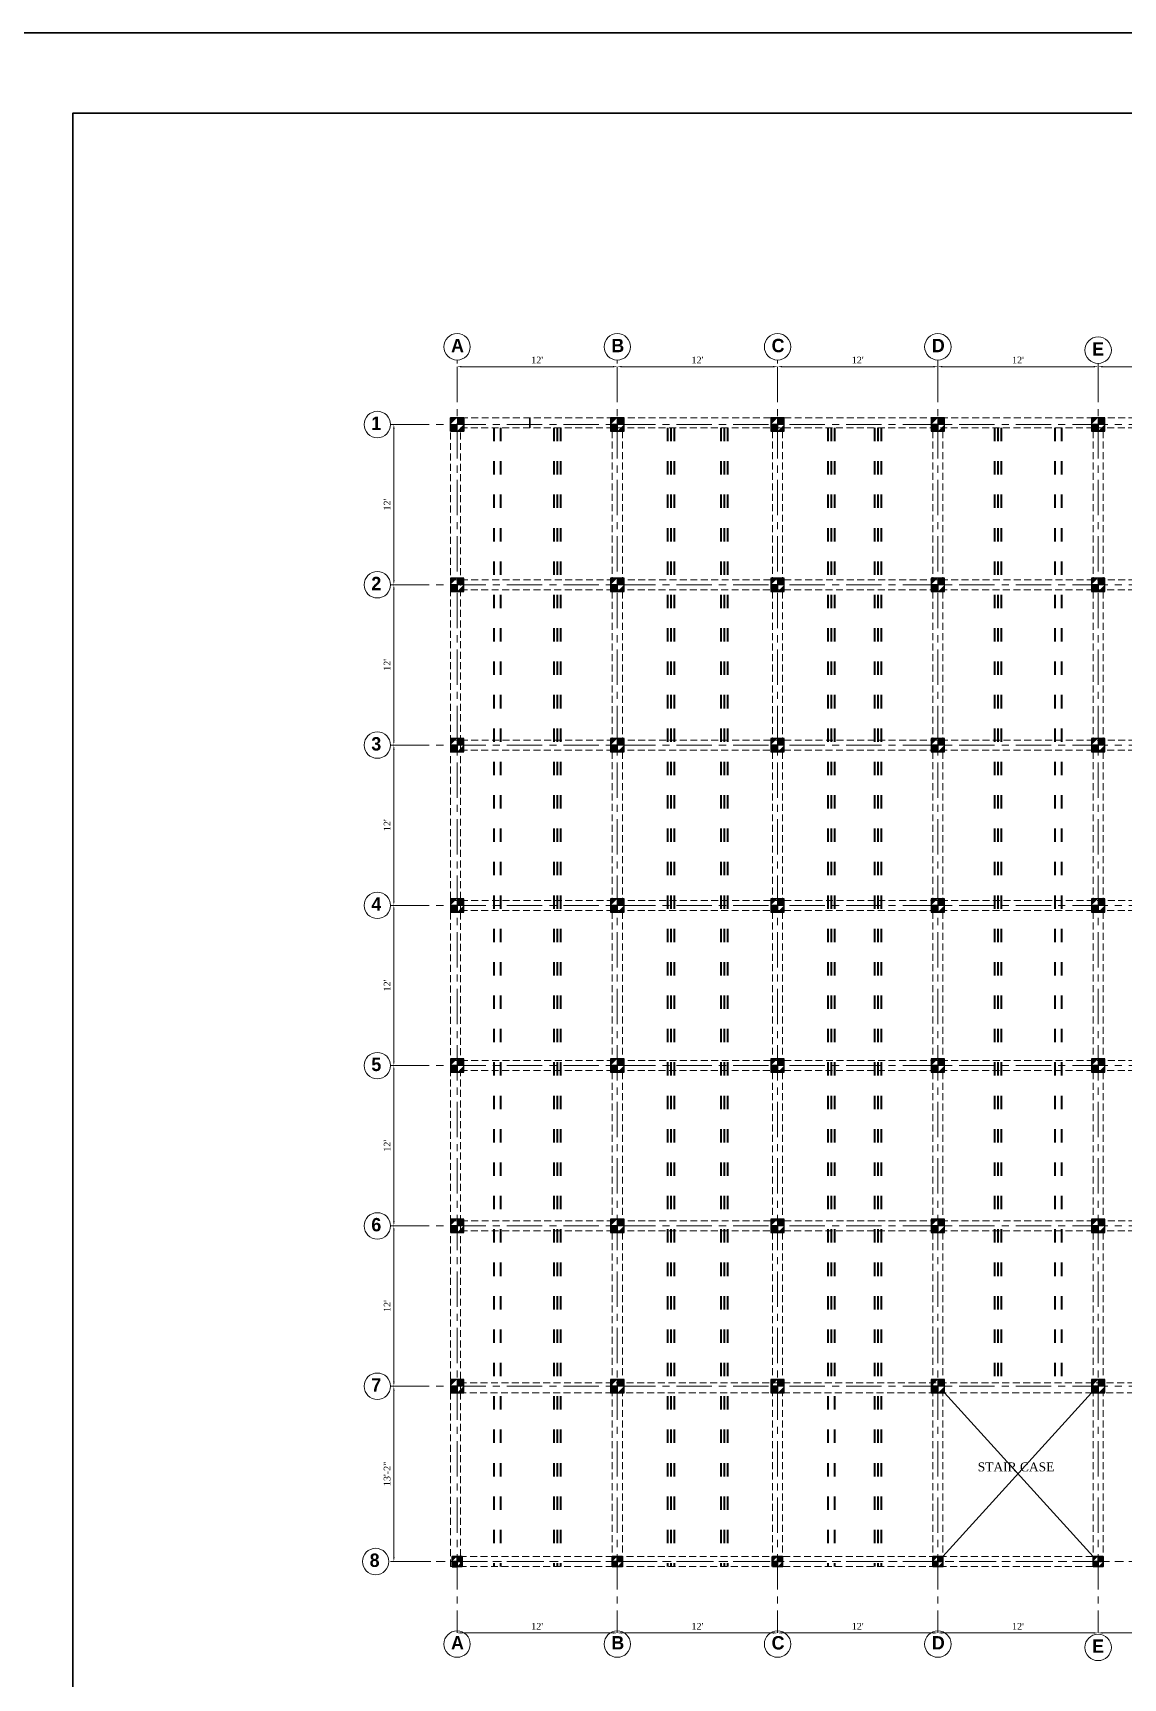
# Model space of a CAD drawing. Extents: x -2338379 to 930990, y -818978 to 106940.
# Drawn here: x 403652 to 404632, y -204444 to -202966 of the extents above; entities that cross this region are included whole.
import ezdxf

# ---------------------------------------------------------------- set-up
doc = ezdxf.new("R2010")
doc.units = 0
doc.header["$MEASUREMENT"] = 0
doc.header["$PDMODE"] = 34
for name, pattern in [('ACAD_ISO03W100', [30, 12, -18]), ('CENTER', [50.8, 31.75, -6.35, 6.35, -6.35]), ('DASHED2', [0.375, 0.25, -0.125])]:
    doc.linetypes.add(name, pattern=pattern)
doc.layers.get('0').update_dxf_attribs({"linetype": 'CONTINUOUS', "lineweight": 30})
doc.layers.get('DEFPOINTS').update_dxf_attribs({"linetype": 'CONTINUOUS'})
for name, color, linetype, lineweight in [('Center', 11, 'CENTER', 15), ('DIM', 6, 'CONTINUOUS', 20), ('Door', 5, 'CONTINUOUS', 5), ('DOOR&WIN', 3, 'CONTINUOUS', 18), ('Outline', 4, 'CONTINUOUS', 9), ('TEXT', 7, 'CONTINUOUS', 30)]:
    doc.layers.add(name, color=color, linetype=linetype, lineweight=lineweight)
doc.layers.add('dotline', color=113, linetype='ACAD_ISO03W100')
doc.layers.add('pillar12', color=7, linetype='CONTINUOUS')
doc.styles.get("Standard").update_dxf_attribs({"font": 'times.ttf', "height": 6})
doc.dimstyles.new('Standard$0', dxfattribs={"dimtxt": 6, "dimasz": 4, "dimexe": 3, "dimexo": 6, "dimgap": 3, "dimtad": 1, "dimdec": 1, "dimzin": 0, "dimdsep": 46, "dimlunit": 4, "dimtxsty": 'Standard', "dimcen": 0.09, "dimclrd": 6, "dimclre": 6, "dimclrt": 7, "dimadec": 0, "dimazin": 0, "dimtfac": 1, "dimtdec": 1, "dimtix": 1, "dimtofl": 0, "dimtmove": 1, "dimatfit": 3, "dimfxl": 1, "dimtolj": 1, "dimtzin": 0, "dimlwd": 18, "dimlwe": 18, "dimarcsym": 0})

# ---------------------------------------------------------------- blocks, each defined once
blk = doc.blocks.new('pill12')
h = blk.add_hatch(color=5)
h.paths.add_polyline_path([(-6, -6), (6, -6), (6, 6), (-6, 6)], flags=17)
edge = h.paths.add_edge_path(flags=17)
edge.add_line((6, 0), (-6, 0))
edge.add_line((0, 6), (0, -6))
for p, q in [((6, 0), (-6, 0)), ((0, 6), (0, -6))]:
    blk.add_line(p, q)
blk.add_lwpolyline([(-6, -6), (6, -6), (6, 6), (-6, 6)], close=True)
blk = doc.blocks.new('*D1311')
at = {"layer": 'DEFPOINTS', "color": 0, "lineweight": 30, "transparency": 16777216}
for p in [(404033.1, -203265.9), (404177.1, -203265.9), (404177.1, -203265.9)]:
    blk.add_point(p, dxfattribs=at)
at = {"layer": 'DIM', "color": 6, "lineweight": 18, "transparency": 16777216}
for p, q in [((404033.1, -203259.9), (404033.1, -203262.9)), ((404177.1, -203259.9), (404177.1, -203262.9)), ((404037.1, -203265.9), (404173.1, -203265.9))]:
    blk.add_line(p, q, dxfattribs=at)
at = {"layer": 'DIM', "color": 6, "lineweight": 30, "transparency": 16777216}
for points in [[(404037.1, -203265.2), (404037.1, -203266.5), (404033.1, -203265.9)], [(404173.1, -203265.2), (404173.1, -203266.5), (404177.1, -203265.9)]]:
    blk.add_solid(points, dxfattribs=at)
at = {"layer": 'DIM', "color": 7, "transparency": 16777216, "insert": (404105.1, -203259.9), "char_height": 6, "attachment_point": 5}
blk.add_mtext("\\A1;12'", dxfattribs=at)
blk = doc.blocks.new('*D1312')
at = {"layer": 'DEFPOINTS', "color": 0, "lineweight": 30, "transparency": 16777216}
for p in [(404177.1, -203265.9), (404321.1, -203265.9), (404321.1, -203265.9)]:
    blk.add_point(p, dxfattribs=at)
at = {"layer": 'DIM', "color": 6, "lineweight": 18, "transparency": 16777216}
for p, q in [((404177.1, -203259.9), (404177.1, -203262.9)), ((404321.1, -203259.9), (404321.1, -203262.9)), ((404181.1, -203265.9), (404317.1, -203265.9))]:
    blk.add_line(p, q, dxfattribs=at)
at = {"layer": 'DIM', "color": 6, "lineweight": 30, "transparency": 16777216}
for points in [[(404181.1, -203265.2), (404181.1, -203266.5), (404177.1, -203265.9)], [(404317.1, -203265.2), (404317.1, -203266.5), (404321.1, -203265.9)]]:
    blk.add_solid(points, dxfattribs=at)
at = {"layer": 'DIM', "color": 7, "transparency": 16777216, "insert": (404249.1, -203259.9), "char_height": 6, "attachment_point": 5}
blk.add_mtext("\\A1;12'", dxfattribs=at)
blk = doc.blocks.new('*D1313')
at = {"layer": 'DEFPOINTS', "color": 0, "lineweight": 30, "transparency": 16777216}
for p in [(404321.1, -203265.9), (404465.1, -203265.9), (404465.1, -203265.9)]:
    blk.add_point(p, dxfattribs=at)
at = {"layer": 'DIM', "color": 6, "lineweight": 18, "transparency": 16777216}
for p, q in [((404321.1, -203259.9), (404321.1, -203262.9)), ((404465.1, -203259.9), (404465.1, -203262.9)), ((404325.1, -203265.9), (404461.1, -203265.9))]:
    blk.add_line(p, q, dxfattribs=at)
at = {"layer": 'DIM', "color": 6, "lineweight": 30, "transparency": 16777216}
for points in [[(404325.1, -203265.2), (404325.1, -203266.5), (404321.1, -203265.9)], [(404461.1, -203265.2), (404461.1, -203266.5), (404465.1, -203265.9)]]:
    blk.add_solid(points, dxfattribs=at)
at = {"layer": 'DIM', "color": 7, "transparency": 16777216, "insert": (404393.1, -203259.9), "char_height": 6, "attachment_point": 5}
blk.add_mtext("\\A1;12'", dxfattribs=at)
blk = doc.blocks.new('*D1314')
at = {"color": 6, "lineweight": 18, "transparency": 16777216}
for p, q in [((404465.1, -203265.9), (404465.1, -203262.9)), ((404469.1, -203265.9), (404605.1, -203265.9)), ((404609.1, -203265.9), (404609.1, -203262.9))]:
    blk.add_line(p, q, dxfattribs=at)
at = {"color": 6, "lineweight": 30, "transparency": 16777216}
for points in [[(404469.1, -203265.2), (404469.1, -203266.5), (404465.1, -203265.9)], [(404605.1, -203265.2), (404605.1, -203266.5), (404609.1, -203265.9)]]:
    blk.add_solid(points, dxfattribs=at)
at = {"layer": 'DEFPOINTS', "color": 0, "lineweight": 30, "transparency": 16777216}
for p in [(404465.1, -203265.9), (404609.1, -203265.9), (404609.1, -203265.9)]:
    blk.add_point(p, dxfattribs=at)
at = {"color": 7, "lineweight": 30, "transparency": 16777216, "insert": (404537.1, -203259.9), "char_height": 6, "attachment_point": 5}
blk.add_mtext("\\A1;12'", dxfattribs=at)
blk = doc.blocks.new('*D1315')
at = {"color": 6, "lineweight": 18, "transparency": 16777216}
for p, q in [((404609.1, -203265.9), (404609.1, -203262.9)), ((404613.1, -203265.9), (404749.1, -203265.9)), ((404753.1, -203265.9), (404753.1, -203262.9))]:
    blk.add_line(p, q, dxfattribs=at)
at = {"color": 6, "lineweight": 30, "transparency": 16777216}
for points in [[(404613.1, -203265.2), (404613.1, -203266.5), (404609.1, -203265.9)], [(404749.1, -203265.2), (404749.1, -203266.5), (404753.1, -203265.9)]]:
    blk.add_solid(points, dxfattribs=at)
at = {"layer": 'DEFPOINTS', "color": 0, "lineweight": 30, "transparency": 16777216}
for p in [(404609.1, -203265.9), (404753.1, -203265.9), (404753.1, -203265.9)]:
    blk.add_point(p, dxfattribs=at)
at = {"color": 7, "lineweight": 30, "transparency": 16777216, "insert": (404681.1, -203259.9), "char_height": 6, "attachment_point": 5}
blk.add_mtext("\\A1;12'", dxfattribs=at)
blk = doc.blocks.new('*D1320')
at = {"color": 6, "lineweight": 18, "transparency": 16777216}
for p, q in [((403976.3, -203317.8), (403973.3, -203317.8)), ((403976.3, -203321.8), (403976.3, -203457.8)), ((403976.3, -203461.8), (403973.3, -203461.8))]:
    blk.add_line(p, q, dxfattribs=at)
at = {"color": 6, "lineweight": 30, "transparency": 16777216}
for points in [[(403975.7, -203321.8), (403977, -203321.8), (403976.3, -203317.8)], [(403975.7, -203457.8), (403977, -203457.8), (403976.3, -203461.8)]]:
    blk.add_solid(points, dxfattribs=at)
at = {"layer": 'DEFPOINTS', "color": 0, "lineweight": 30, "transparency": 16777216}
for p in [(403976.3, -203317.8), (403976.3, -203461.8), (403976.3, -203461.8)]:
    blk.add_point(p, dxfattribs=at)
at = {"color": 7, "lineweight": 30, "transparency": 16777216, "insert": (403970.3, -203389.8), "char_height": 6, "attachment_point": 5, "rotation": 90}
blk.add_mtext("\\A1;12'", dxfattribs=at)
blk = doc.blocks.new('*D1321')
at = {"color": 6, "lineweight": 18, "transparency": 16777216}
for p, q in [((403976.3, -203461.8), (403973.3, -203461.8)), ((403976.3, -203465.8), (403976.3, -203601.8)), ((403976.3, -203605.8), (403973.3, -203605.8))]:
    blk.add_line(p, q, dxfattribs=at)
at = {"color": 6, "lineweight": 30, "transparency": 16777216}
for points in [[(403975.7, -203465.8), (403977, -203465.8), (403976.3, -203461.8)], [(403975.7, -203601.8), (403977, -203601.8), (403976.3, -203605.8)]]:
    blk.add_solid(points, dxfattribs=at)
at = {"layer": 'DEFPOINTS', "color": 0, "lineweight": 30, "transparency": 16777216}
for p in [(403976.3, -203461.8), (403976.3, -203605.8), (403976.3, -203605.8)]:
    blk.add_point(p, dxfattribs=at)
at = {"color": 7, "lineweight": 30, "transparency": 16777216, "insert": (403970.3, -203533.8), "char_height": 6, "attachment_point": 5, "rotation": 90}
blk.add_mtext("\\A1;12'", dxfattribs=at)
blk = doc.blocks.new('*D1322')
at = {"color": 6, "lineweight": 18, "transparency": 16777216}
for p, q in [((403976.3, -203605.8), (403973.3, -203605.8)), ((403976.3, -203609.8), (403976.3, -203745.8)), ((403976.3, -203749.8), (403973.3, -203749.8))]:
    blk.add_line(p, q, dxfattribs=at)
at = {"color": 6, "lineweight": 30, "transparency": 16777216}
for points in [[(403975.7, -203609.8), (403977, -203609.8), (403976.3, -203605.8)], [(403975.7, -203745.8), (403977, -203745.8), (403976.3, -203749.8)]]:
    blk.add_solid(points, dxfattribs=at)
at = {"layer": 'DEFPOINTS', "color": 0, "lineweight": 30, "transparency": 16777216}
for p in [(403976.3, -203605.8), (403976.3, -203749.8), (403976.3, -203749.8)]:
    blk.add_point(p, dxfattribs=at)
at = {"color": 7, "lineweight": 30, "transparency": 16777216, "insert": (403970.3, -203677.8), "char_height": 6, "attachment_point": 5, "rotation": 90}
blk.add_mtext("\\A1;12'", dxfattribs=at)
blk = doc.blocks.new('*D1323')
at = {"color": 6, "lineweight": 18, "transparency": 16777216}
for p, q in [((403976.3, -203749.8), (403973.3, -203749.8)), ((403976.3, -203753.8), (403976.3, -203889.8)), ((403976.3, -203893.8), (403973.3, -203893.8))]:
    blk.add_line(p, q, dxfattribs=at)
at = {"color": 6, "lineweight": 30, "transparency": 16777216}
for points in [[(403975.7, -203753.8), (403977, -203753.8), (403976.3, -203749.8)], [(403975.7, -203889.8), (403977, -203889.8), (403976.3, -203893.8)]]:
    blk.add_solid(points, dxfattribs=at)
at = {"layer": 'DEFPOINTS', "color": 0, "lineweight": 30, "transparency": 16777216}
for p in [(403976.3, -203749.8), (403976.3, -203893.8), (403976.3, -203893.8)]:
    blk.add_point(p, dxfattribs=at)
at = {"color": 7, "lineweight": 30, "transparency": 16777216, "insert": (403970.3, -203821.8), "char_height": 6, "attachment_point": 5, "rotation": 90}
blk.add_mtext("\\A1;12'", dxfattribs=at)
blk = doc.blocks.new('*D1324')
at = {"color": 6, "lineweight": 18, "transparency": 16777216}
for p, q in [((403976.3, -203893.8), (403973.3, -203893.8)), ((403976.3, -203897.8), (403976.3, -204033.8)), ((403976.3, -204037.8), (403973.3, -204037.8))]:
    blk.add_line(p, q, dxfattribs=at)
at = {"color": 6, "lineweight": 30, "transparency": 16777216}
for points in [[(403975.7, -203897.8), (403977, -203897.8), (403976.3, -203893.8)], [(403975.7, -204033.8), (403977, -204033.8), (403976.3, -204037.8)]]:
    blk.add_solid(points, dxfattribs=at)
at = {"layer": 'DEFPOINTS', "color": 0, "lineweight": 30, "transparency": 16777216}
for p in [(403976.3, -203893.8), (403976.3, -204037.8), (403976.3, -204037.8)]:
    blk.add_point(p, dxfattribs=at)
at = {"color": 7, "lineweight": 30, "transparency": 16777216, "insert": (403970.3, -203965.8), "char_height": 6, "attachment_point": 5, "rotation": 90}
blk.add_mtext("\\A1;12'", dxfattribs=at)
blk = doc.blocks.new('*D1325')
at = {"color": 6, "lineweight": 18, "transparency": 16777216}
for p, q in [((403976.3, -204037.8), (403973.3, -204037.8)), ((403976.3, -204041.8), (403976.3, -204177.8)), ((403976.3, -204181.8), (403973.3, -204181.8))]:
    blk.add_line(p, q, dxfattribs=at)
at = {"color": 6, "lineweight": 30, "transparency": 16777216}
for points in [[(403975.7, -204041.8), (403977, -204041.8), (403976.3, -204037.8)], [(403975.7, -204177.8), (403977, -204177.8), (403976.3, -204181.8)]]:
    blk.add_solid(points, dxfattribs=at)
at = {"layer": 'DEFPOINTS', "color": 0, "lineweight": 30, "transparency": 16777216}
for p in [(403976.3, -204037.8), (403976.3, -204181.8), (403976.3, -204181.8)]:
    blk.add_point(p, dxfattribs=at)
at = {"color": 7, "lineweight": 30, "transparency": 16777216, "insert": (403970.3, -204109.8), "char_height": 6, "attachment_point": 5, "rotation": 90}
blk.add_mtext("\\A1;12'", dxfattribs=at)
blk = doc.blocks.new('*D1326')
at = {"color": 6, "lineweight": 18, "transparency": 16777216}
for p, q in [((404033.1, -204403.5), (404033.1, -204400.5)), ((404177.1, -204403.5), (404177.1, -204400.5)), ((404037.1, -204403.5), (404173.1, -204403.5))]:
    blk.add_line(p, q, dxfattribs=at)
at = {"color": 6, "lineweight": 30, "transparency": 16777216}
for points in [[(404037.1, -204402.8), (404037.1, -204404.1), (404033.1, -204403.5)], [(404173.1, -204402.8), (404173.1, -204404.1), (404177.1, -204403.5)]]:
    blk.add_solid(points, dxfattribs=at)
at = {"layer": 'DEFPOINTS', "color": 0, "lineweight": 30, "transparency": 16777216}
for p in [(404033.1, -204403.5), (404177.1, -204403.5), (404177.1, -204403.5)]:
    blk.add_point(p, dxfattribs=at)
at = {"color": 7, "lineweight": 30, "transparency": 16777216, "insert": (404105.1, -204397.5), "char_height": 6, "attachment_point": 5}
blk.add_mtext("\\A1;12'", dxfattribs=at)
blk = doc.blocks.new('*D1327')
at = {"color": 6, "lineweight": 18, "transparency": 16777216}
for p, q in [((404177.1, -204403.5), (404177.1, -204400.5)), ((404321.1, -204403.5), (404321.1, -204400.5)), ((404181.1, -204403.5), (404317.1, -204403.5))]:
    blk.add_line(p, q, dxfattribs=at)
at = {"color": 6, "lineweight": 30, "transparency": 16777216}
for points in [[(404181.1, -204402.8), (404181.1, -204404.1), (404177.1, -204403.5)], [(404317.1, -204402.8), (404317.1, -204404.1), (404321.1, -204403.5)]]:
    blk.add_solid(points, dxfattribs=at)
at = {"layer": 'DEFPOINTS', "color": 0, "lineweight": 30, "transparency": 16777216}
for p in [(404177.1, -204403.5), (404321.1, -204403.5), (404321.1, -204403.5)]:
    blk.add_point(p, dxfattribs=at)
at = {"color": 7, "lineweight": 30, "transparency": 16777216, "insert": (404249.1, -204397.5), "char_height": 6, "attachment_point": 5}
blk.add_mtext("\\A1;12'", dxfattribs=at)
blk = doc.blocks.new('*D1328')
at = {"color": 6, "lineweight": 18, "transparency": 16777216}
for p, q in [((404321.1, -204403.5), (404321.1, -204400.5)), ((404465.1, -204403.5), (404465.1, -204400.5)), ((404325.1, -204403.5), (404461.1, -204403.5))]:
    blk.add_line(p, q, dxfattribs=at)
at = {"color": 6, "lineweight": 30, "transparency": 16777216}
for points in [[(404325.1, -204402.8), (404325.1, -204404.1), (404321.1, -204403.5)], [(404461.1, -204402.8), (404461.1, -204404.1), (404465.1, -204403.5)]]:
    blk.add_solid(points, dxfattribs=at)
at = {"layer": 'DEFPOINTS', "color": 0, "lineweight": 30, "transparency": 16777216}
for p in [(404321.1, -204403.5), (404465.1, -204403.5), (404465.1, -204403.5)]:
    blk.add_point(p, dxfattribs=at)
at = {"color": 7, "lineweight": 30, "transparency": 16777216, "insert": (404393.1, -204397.5), "char_height": 6, "attachment_point": 5}
blk.add_mtext("\\A1;12'", dxfattribs=at)
blk = doc.blocks.new('*D1329')
at = {"color": 6, "lineweight": 18, "transparency": 16777216}
for p, q in [((404465.1, -204403.5), (404465.1, -204400.5)), ((404609.1, -204403.5), (404609.1, -204400.5)), ((404469.1, -204403.5), (404605.1, -204403.5))]:
    blk.add_line(p, q, dxfattribs=at)
at = {"color": 6, "lineweight": 30, "transparency": 16777216}
for points in [[(404469.1, -204402.8), (404469.1, -204404.1), (404465.1, -204403.5)], [(404605.1, -204402.8), (404605.1, -204404.1), (404609.1, -204403.5)]]:
    blk.add_solid(points, dxfattribs=at)
at = {"layer": 'DEFPOINTS', "color": 0, "lineweight": 30, "transparency": 16777216}
for p in [(404465.1, -204403.5), (404609.1, -204403.5), (404609.1, -204403.5)]:
    blk.add_point(p, dxfattribs=at)
at = {"color": 7, "lineweight": 30, "transparency": 16777216, "insert": (404537.1, -204397.5), "char_height": 6, "attachment_point": 5}
blk.add_mtext("\\A1;12'", dxfattribs=at)
blk = doc.blocks.new('*D1330')
at = {"color": 6, "lineweight": 18, "transparency": 16777216}
for p, q in [((404609.1, -204403.5), (404609.1, -204400.5)), ((404753.1, -204403.5), (404753.1, -204400.5)), ((404613.1, -204403.5), (404749.1, -204403.5))]:
    blk.add_line(p, q, dxfattribs=at)
at = {"color": 6, "lineweight": 30, "transparency": 16777216}
for points in [[(404613.1, -204402.8), (404613.1, -204404.1), (404609.1, -204403.5)], [(404749.1, -204402.8), (404749.1, -204404.1), (404753.1, -204403.5)]]:
    blk.add_solid(points, dxfattribs=at)
at = {"layer": 'DEFPOINTS', "color": 0, "lineweight": 30, "transparency": 16777216}
for p in [(404609.1, -204403.5), (404753.1, -204403.5), (404753.1, -204403.5)]:
    blk.add_point(p, dxfattribs=at)
at = {"color": 7, "lineweight": 30, "transparency": 16777216, "insert": (404681.1, -204397.5), "char_height": 6, "attachment_point": 5}
blk.add_mtext("\\A1;12'", dxfattribs=at)
blk = doc.blocks.new('pill9')
h = blk.add_hatch(color=3)
h.paths.add_polyline_path([(-4.5, -4.5), (4.5, -4.5), (4.5, 4.5), (-4.5, 4.5)], flags=16)
edge = h.paths.add_edge_path()
edge.add_line((4.5, 0), (-4.5, 0))
edge.add_line((0, 4.5), (0, -4.5))
for p, q in [((4.5, 0), (-4.5, 0)), ((0, 4.5), (0, -4.5))]:
    blk.add_line(p, q)
blk.add_lwpolyline([(-4.5, -4.5), (4.5, -4.5), (4.5, 4.5), (-4.5, 4.5)], close=True)
blk = doc.blocks.new('*D1341')
at = {"color": 6, "lineweight": 18, "transparency": 16777216}
for p, q in [((403976.3, -204181.8), (403973.3, -204181.8)), ((403976.3, -204185.8), (403976.3, -204335.3)), ((403976.3, -204339.3), (403973.3, -204339.3))]:
    blk.add_line(p, q, dxfattribs=at)
at = {"color": 6, "lineweight": 30, "transparency": 16777216}
for points in [[(403975.7, -204185.8), (403977, -204185.8), (403976.3, -204181.8)], [(403975.7, -204335.3), (403977, -204335.3), (403976.3, -204339.3)]]:
    blk.add_solid(points, dxfattribs=at)
at = {"layer": 'DEFPOINTS', "color": 0, "lineweight": 30, "transparency": 16777216}
for p in [(403976.3, -204181.8), (403976.3, -204339.3), (403976.3, -204339.3)]:
    blk.add_point(p, dxfattribs=at)
at = {"color": 7, "lineweight": 30, "transparency": 16777216, "insert": (403970.3, -204260.6), "char_height": 6, "attachment_point": 5, "rotation": 90}
blk.add_mtext('\\A1;13\'-2"', dxfattribs=at)

msp = doc.modelspace()

# ---------------------------------------------------------------- hatches: boundary and pattern name
h = msp.add_hatch(color=5)
h.paths.add_polyline_path([(404027.12, -203323.82), (404039.12, -203323.82), (404039.12, -203311.82), (404027.12, -203311.82)], flags=16)
edge = h.paths.add_edge_path()
edge.add_line((404039.12, -203317.82), (404027.12, -203317.82))
edge.add_line((404033.12, -203311.82), (404033.12, -203323.82))

# ---------------------------------------------------------------- linework, layer by layer
at = {"lineweight": 30}
for p, q in [((404098.52, -203311.82), (404098.52, -203320.82)), ((404603.12, -204187.82), (404469.62, -204334.82)), ((404471.12, -204187.82), (404604.62, -204334.82))]:
    msp.add_line(p, q, dxfattribs=at)
at = {"lineweight": 40}
for p, q in [((404028.62, -204334.82), (404033.12, -204334.82)), ((404316.62, -204343.82), (404316.62, -204334.82)), ((404325.62, -204343.82), (404325.62, -204334.82)), ((404028.62, -204343.82), (404033.12, -204343.82))]:
    msp.add_line(p, q, dxfattribs=at)
at = {"color": 3}
for points in [[(406793.62, -205212.39), (406793.62, -202965.99), (403616.02, -202965.99), (403616.02, -205212.39)], [(406721.62, -205140.39), (406721.62, -203037.99), (403688.02, -203037.99), (403688.02, -205140.39)]]:
    msp.add_lwpolyline(points, close=True, dxfattribs=at)
msp.add_lwpolyline([(404027.12, -203323.82), (404039.12, -203323.82), (404039.12, -203311.82), (404027.12, -203311.82)], close=True)
at = {"layer": 'Center'}
for p, q in [((404033.12, -203265.87), (404033.12, -204403.48)), ((404177.12, -203265.87), (404177.12, -204403.48)), ((404321.12, -203265.87), (404321.12, -204403.48)), ((404465.12, -203265.87), (404465.12, -204403.48)), ((404609.12, -203265.87), (404609.12, -204403.48)), ((403976.35, -203317.82), (405411.51, -203317.82)), ((403976.35, -203461.82), (405411.51, -203461.82)), ((403976.35, -203605.82), (405411.51, -203605.82)), ((403976.35, -203749.82), (405411.51, -203749.82)), ((403976.35, -203893.82), (405411.51, -203893.82)), ((403976.35, -204037.82), (405411.51, -204037.82)), ((403976.35, -204181.82), (405411.51, -204181.82)), ((403976.35, -204339.32), (405411.51, -204339.32)), ((403977.85, -204339.32), (405413.01, -204339.32))]:
    msp.add_line(p, q, dxfattribs=at)
at = {"layer": 'Door', "lineweight": 40}
msp.add_line((404325.54, -204343.82), (404325.54, -204334.82), dxfattribs=at)
at = {"layer": 'DOOR&WIN', "linetype": 'DASHED2', "ltscale": 25}
for p, q in [((404027.12, -203311.82), (405335.12, -203311.82)), ((404027.12, -204343.82), (404027.12, -203311.82)), ((404036.12, -203320.82), (405326.12, -203320.82)), ((404036.12, -204343.82), (404036.12, -203320.82)), ((404172.62, -203323.82), (404172.62, -203455.82)), ((404181.62, -203323.82), (404181.62, -203455.82)), ((404316.62, -203323.82), (404316.62, -203455.82)), ((404325.62, -203323.82), (404325.62, -203455.82)), ((404460.62, -203323.82), (404460.62, -203455.82)), ((404469.62, -203323.82), (404469.62, -203455.82)), ((404604.62, -203323.82), (404604.62, -203455.82)), ((404613.62, -203323.82), (404613.62, -203455.82)), ((404027.12, -203457.32), (405335.12, -203457.32)), ((404036.12, -203466.32), (405326.12, -203466.32)), ((404172.62, -203467.82), (404172.62, -203599.82)), ((404181.62, -203467.82), (404181.62, -203599.82)), ((404316.62, -203467.82), (404316.62, -203599.82)), ((404325.62, -203467.82), (404325.62, -203599.82)), ((404460.62, -203467.82), (404460.62, -203599.82)), ((404469.62, -203467.82), (404469.62, -203599.82)), ((404604.62, -203467.82), (404604.62, -203599.82)), ((404613.62, -203467.82), (404613.62, -203599.82)), ((404027.12, -203601.32), (405335.12, -203601.32)), ((404036.12, -203610.32), (405326.12, -203610.32)), ((404172.62, -203611.82), (404172.62, -203743.82)), ((404181.62, -203611.82), (404181.62, -203743.82)), ((404316.62, -203611.82), (404316.62, -203743.82)), ((404325.62, -203611.82), (404325.62, -203743.82)), ((404460.62, -203611.82), (404460.62, -203743.82)), ((404469.62, -203611.82), (404469.62, -203743.82)), ((404604.62, -203611.82), (404604.62, -203743.82)), ((404613.62, -203611.82), (404613.62, -203743.82)), ((404027.12, -203745.32), (405335.12, -203745.32)), ((404036.12, -203754.32), (405326.12, -203754.32)), ((404172.62, -203755.82), (404172.62, -203887.82)), ((404181.62, -203755.82), (404181.62, -203887.82)), ((404316.62, -203755.82), (404316.62, -203887.82)), ((404325.62, -203755.82), (404325.62, -203887.82)), ((404460.62, -203755.82), (404460.62, -203887.82)), ((404469.62, -203755.82), (404469.62, -203887.82)), ((404604.62, -203755.82), (404604.62, -203887.82)), ((404613.62, -203755.82), (404613.62, -203887.82)), ((404027.12, -203889.32), (405335.12, -203889.32)), ((404036.12, -203898.32), (405326.12, -203898.32)), ((404172.62, -203899.82), (404172.62, -204031.82)), ((404181.62, -203899.82), (404181.62, -204031.82)), ((404316.62, -203899.82), (404316.62, -204031.82)), ((404325.62, -203899.82), (404325.62, -204031.82)), ((404460.62, -203899.82), (404460.62, -204031.82)), ((404469.62, -203899.82), (404469.62, -204031.82)), ((404604.62, -203899.82), (404604.62, -204031.82)), ((404613.62, -203899.82), (404613.62, -204031.82)), ((404027.12, -204033.32), (405335.12, -204033.32)), ((404036.12, -204042.32), (405326.12, -204042.32)), ((404172.62, -204043.82), (404172.62, -204343.82)), ((404181.62, -204043.82), (404181.62, -204343.82)), ((404316.62, -204043.82), (404316.62, -204343.82)), ((404325.62, -204043.82), (404325.62, -204343.82)), ((404460.62, -204043.82), (404460.62, -204343.82)), ((404469.62, -204043.82), (404469.62, -204343.82)), ((404604.62, -204043.82), (404604.62, -204343.82)), ((404613.62, -204043.82), (404613.62, -204343.82)), ((405326.12, -204178.82), (404036.12, -204178.82)), ((405335.12, -204187.82), (404027.12, -204187.82)), ((404613.62, -204334.82), (404037.62, -204334.82)), ((404613.62, -204343.82), (404027.12, -204343.82))]:
    msp.add_line(p, q, dxfattribs=at)
at = {"layer": 'dotline', "lineweight": 40}
for p, q in [((404066.12, -203320.82), (404066.12, -204343.82)), ((404072.12, -203320.82), (404072.12, -204343.82)), ((404120.12, -203320.82), (404120.12, -204343.82)), ((404120.12, -203320.82), (404120.12, -204343.82)), ((404123.12, -203320.82), (404123.12, -204343.82)), ((404123.12, -203320.82), (404123.12, -204343.82)), ((404126.12, -203320.82), (404126.12, -204343.82)), ((404126.12, -203320.82), (404126.12, -204343.82)), ((404222.12, -203320.82), (404222.12, -204343.82)), ((404222.12, -203320.82), (404222.12, -204343.82)), ((404225.12, -203320.82), (404225.12, -204343.82)), ((404225.12, -203320.82), (404225.12, -204343.82)), ((404228.12, -203320.82), (404228.12, -204343.82)), ((404228.12, -203320.82), (404228.12, -204343.82)), ((404270.12, -203320.82), (404270.12, -204343.82)), ((404273.12, -203320.82), (404273.12, -204343.82)), ((404276.12, -203320.82), (404276.12, -204343.82)), ((404366.12, -203320.82), (404366.12, -204178.82)), ((404366.12, -203320.82), (404366.12, -204343.82)), ((404369.12, -203320.82), (404369.12, -204178.82)), ((404369.12, -203320.82), (404369.12, -204178.82)), ((404372.12, -203320.82), (404372.12, -204178.82)), ((404372.12, -203320.82), (404372.12, -204343.82)), ((404408.12, -203320.82), (404408.12, -204343.82)), ((404411.12, -203320.82), (404411.12, -204343.82)), ((404414.12, -203320.82), (404414.12, -204343.82)), ((404516.12, -203320.82), (404516.12, -204178.82)), ((404519.12, -203320.82), (404519.12, -204178.82)), ((404522.12, -203320.82), (404522.12, -204178.82)), ((404570.12, -203320.82), (404570.12, -204178.82)), ((404576.12, -203320.82), (404576.12, -204178.82))]:
    msp.add_line(p, q, dxfattribs=at)
at = {"layer": 'Outline'}
for centre in [(404033.12, -203248.01), (404177.12, -203248.01), (404321.12, -203248.01), (404465.12, -203248.01), (404609.12, -203251.01), (403961.49, -203317.82), (403961.49, -203461.82), (403961.49, -203605.82), (403961.49, -203749.82), (403961.49, -203893.82), (403961.49, -204037.82), (403961.49, -204181.82), (403959.99, -204339.32), (404033.12, -204413.48), (404177.12, -204413.48), (404321.12, -204413.48), (404465.12, -204413.48), (404609.12, -204416.48)]:
    msp.add_circle(centre, 11.86, dxfattribs=at)

# ---------------------------------------------------------------- block references
at = {"lineweight": 40}
for p in [(404033.12, -204339.32), (404177.12, -204339.32), (404321.12, -204339.32), (404465.12, -204339.32), (404609.12, -204339.32)]:
    msp.add_blockref('pill9', p, dxfattribs=at)
at = {"layer": 'pillar12'}
for p in [(404177.12, -203317.82), (404321.12, -203317.82), (404465.12, -203317.82), (404609.12, -203317.82), (404033.12, -203461.82), (404177.12, -203461.82), (404321.12, -203461.82), (404465.12, -203461.82), (404609.12, -203461.82), (404033.12, -203605.82), (404177.12, -203605.82), (404321.12, -203605.82), (404465.12, -203605.82), (404609.12, -203605.82), (404033.12, -203749.82), (404177.12, -203749.82), (404321.12, -203749.82), (404465.12, -203749.82), (404609.12, -203749.82), (404033.12, -203893.82), (404177.12, -203893.82), (404321.12, -203893.82), (404465.12, -203893.82), (404609.12, -203893.82), (404033.12, -204037.82), (404177.12, -204037.82), (404321.12, -204037.82), (404465.12, -204037.82), (404609.12, -204037.82), (404033.12, -204181.82), (404177.12, -204181.82), (404321.12, -204181.82), (404465.12, -204181.82), (404609.12, -204181.82)]:
    msp.add_blockref('pill12', p, dxfattribs=at)

# ---------------------------------------------------------------- texts
at = {"layer": 'TEXT', "attachment_point": 1}
for s, insert, char_height, width in [('{\\fCentury Gothic|b1|i0|c0|p34;A}', (404027.72, -203240.85), 12, 451.5), ('{\\fCentury Gothic|b1|i0|c0|p34;B}', (404171.72, -203240.85), 12, 451.5), ('{\\fCentury Gothic|b1|i0|c0|p34;C}', (404315.72, -203240.85), 12, 451.5), ('{\\fCentury Gothic|b1|i0|c0|p34;D}', (404459.72, -203240.85), 12, 451.5), ('{\\fCentury Gothic|b1|i0|c0|p34;E}', (404603.72, -203243.85), 12, 451.5), ('{\\fCentury Gothic|b1|i0|c0|p34;1}', (403956.09, -203310.67), 12, 451.5), ('{\\fCentury Gothic|b1|i0|c0|p34;2}', (403956.09, -203454.67), 12, 451.5), ('{\\fCentury Gothic|b1|i0|c0|p34;3}', (403956.09, -203598.67), 12, 451.5), ('{\\fCentury Gothic|b1|i0|c0|p34;4}', (403956.09, -203742.67), 12, 451.5), ('{\\fCentury Gothic|b1|i0|c0|p34;5}', (403956.09, -203886.67), 12, 451.5), ('{\\fCentury Gothic|b1|i0|c0|p34;6}', (403956.09, -204030.67), 12, 451.5), ('{\\fCentury Gothic|b1|i0|c0|p34;7}', (403956.09, -204174.67), 12, 451.5), ('{\\fRomantic|b0|i0|c2|p2;STAIR CASE}', (404500.95, -204250.3), 8, 328.5), ('{\\fCentury Gothic|b1|i0|c0|p34;8}', (403954.59, -204332.17), 12, 451.5), ('{\\fCentury Gothic|b1|i0|c0|p34;A}', (404027.72, -204406.33), 12, 451.5), ('{\\fCentury Gothic|b1|i0|c0|p34;B}', (404171.72, -204406.33), 12, 451.5), ('{\\fCentury Gothic|b1|i0|c0|p34;C}', (404315.72, -204406.33), 12, 451.5), ('{\\fCentury Gothic|b1|i0|c0|p34;D}', (404459.72, -204406.33), 12, 451.5), ('{\\fCentury Gothic|b1|i0|c0|p34;E}', (404603.72, -204409.33), 12, 451.5)]:
    msp.add_mtext(s, dxfattribs=dict(at, insert=insert, char_height=char_height, width=width))

# ---------------------------------------------------------------- dimensions: what is measured, and where the dimension line sits
at = {"lineweight": 30}
for base, p1, p2, picture, middle in [((404609.12, -203265.87), (404465.12, -203265.87), (404609.12, -203265.87), '*D1314', (404537.12, -203259.87)), ((404753.12, -203265.87), (404609.12, -203265.87), (404753.12, -203265.87), '*D1315', (404681.12, -203259.87)), ((404177.12, -204403.48), (404033.12, -204403.48), (404177.12, -204403.48), '*D1326', (404105.12, -204397.48)), ((404321.12, -204403.48), (404177.12, -204403.48), (404321.12, -204403.48), '*D1327', (404249.12, -204397.48)), ((404465.12, -204403.48), (404321.12, -204403.48), (404465.12, -204403.48), '*D1328', (404393.12, -204397.48)), ((404609.12, -204403.48), (404465.12, -204403.48), (404609.12, -204403.48), '*D1329', (404537.12, -204397.48)), ((404753.12, -204403.48), (404609.12, -204403.48), (404753.12, -204403.48), '*D1330', (404681.12, -204397.48))]:
    dim = msp.add_linear_dim(base=base, p1=p1, p2=p2, dimstyle='Standard$0', override={"dimdec": 0, "dimtdec": 0, "dimfxl": 6, "dimfxlon": 1, "dimarcsym": 1}, dxfattribs=at)
    dim.commit()
    dim.dimension.update_dxf_attribs({"geometry": picture, "text_midpoint": middle})
for base, p1, p2, picture, middle in [((403976.35, -203461.82), (403976.35, -203317.82), (403976.35, -203461.82), '*D1320', (403970.35, -203389.82)), ((403976.35, -203605.82), (403976.35, -203461.82), (403976.35, -203605.82), '*D1321', (403970.35, -203533.82)), ((403976.35, -203749.82), (403976.35, -203605.82), (403976.35, -203749.82), '*D1322', (403970.35, -203677.82)), ((403976.35, -203893.82), (403976.35, -203749.82), (403976.35, -203893.82), '*D1323', (403970.35, -203821.82)), ((403976.35, -204037.82), (403976.35, -203893.82), (403976.35, -204037.82), '*D1324', (403970.35, -203965.82)), ((403976.35, -204181.82), (403976.35, -204037.82), (403976.35, -204181.82), '*D1325', (403970.35, -204109.82)), ((403976.34840238, -204339.32236376), (403976.34840238, -204181.82236376), (403976.34840238, -204339.32236376), '*D1341', (403970.29649178, -204260.57236376))]:
    dim = msp.add_linear_dim(base=base, p1=p1, p2=p2, angle=90, dimstyle='Standard$0', override={"dimdec": 0, "dimtdec": 0, "dimfxl": 6, "dimfxlon": 1, "dimarcsym": 1}, dxfattribs=at)
    dim.commit()
    dim.dimension.update_dxf_attribs({"geometry": picture, "text_midpoint": middle})
at = {"layer": 'DIM'}
for base, p1, p2, picture, middle in [((404177.12, -203265.87), (404033.12, -203265.87), (404177.12, -203265.87), '*D1311', (404105.12, -203259.87)), ((404321.12, -203265.87), (404177.12, -203265.87), (404321.12, -203265.87), '*D1312', (404249.12, -203259.87)), ((404465.12, -203265.87), (404321.12, -203265.87), (404465.12, -203265.87), '*D1313', (404393.12, -203259.87))]:
    dim = msp.add_linear_dim(base=base, p1=p1, p2=p2, dimstyle='Standard$0', override={"dimtxt": 9, "dimdec": 0, "dimfxl": 2}, dxfattribs=at)
    dim.commit()
    dim.dimension.update_dxf_attribs({"geometry": picture, "text_midpoint": middle})

doc.saveas('drawing.dxf')
